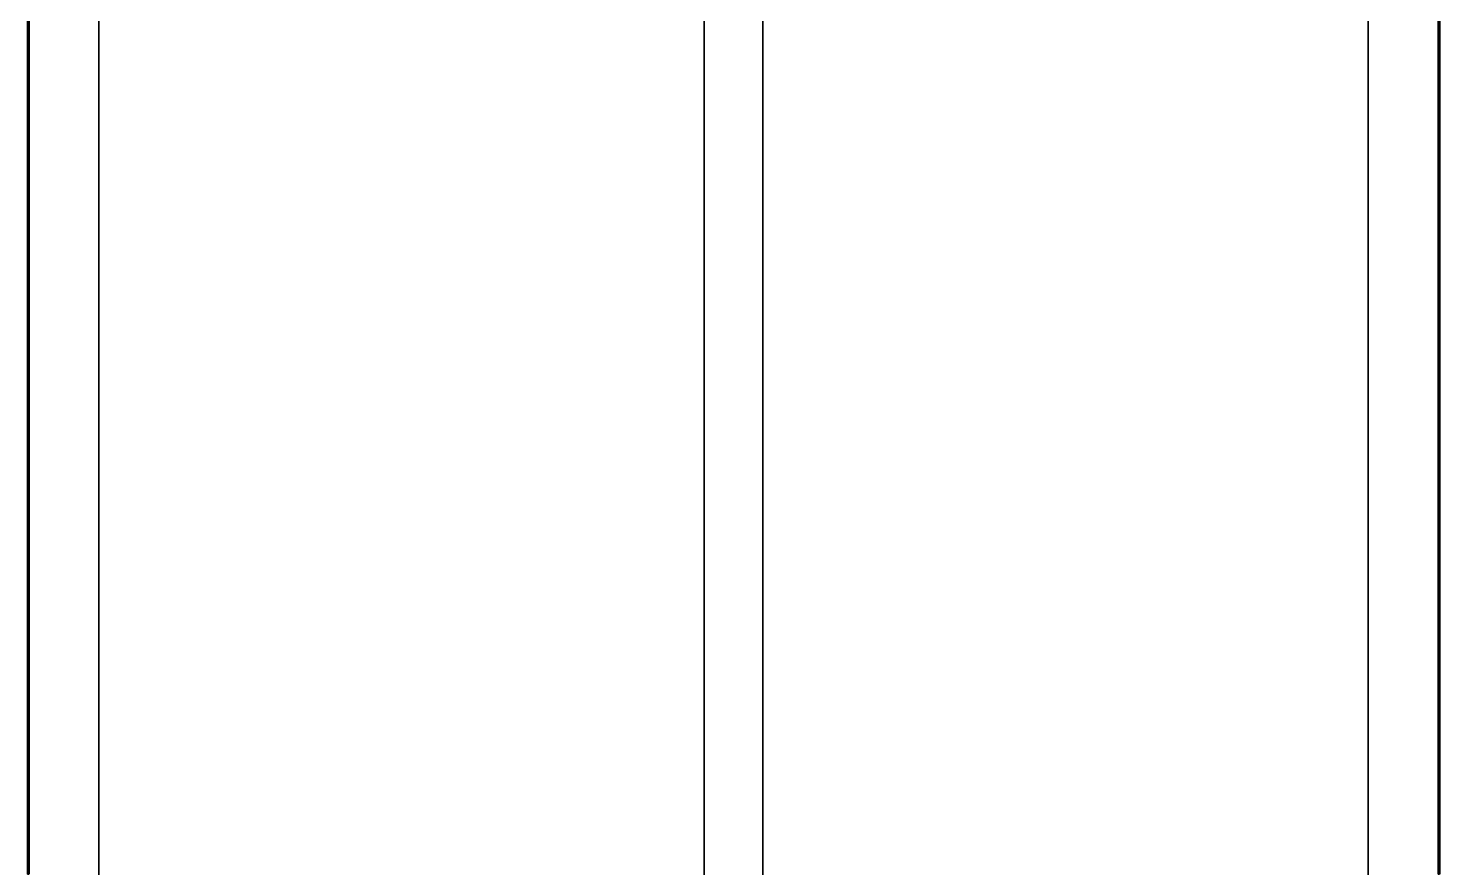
# Model space of a CAD drawing. Header units: millimetres. Extents: x 0 to 2382, y 0 to 420.
# Drawn here: x 179.6 to 185.6, y 227.29 to 230.86 of the extents above; entities that cross this region are included whole.
import ezdxf

# ---------------------------------------------------------------- set-up
doc = ezdxf.new("R2010")
doc.units = ezdxf.units.MM
doc.linetypes.add('IRAM-E-TRAZOS', pattern=[5, 4, -1])
doc.layers.add('01-VISIBLE', color=7, linetype='CONTINUOUS', lineweight=70)
doc.layers.add('02-OCULTA', color=4, linetype='IRAM-E-TRAZOS', lineweight=35)

msp = doc.modelspace()

# ---------------------------------------------------------------- linework, layer by layer
at = {"layer": '01-VISIBLE'}
for points in [[(179.6, 230.9375), (179.6, 230.85), (179.6, 230.7625), (179.6, 230.675), (179.6, 230.5875), (179.6, 230.5), (179.6, 230.4125), (179.6, 230.325), (179.6, 230.2375), (179.6, 230.15), (179.6, 230.0625), (179.6, 229.975), (179.6, 229.8875), (179.6, 229.8), (179.6, 229.7125), (179.6, 229.625), (179.6, 229.5375), (179.6, 229.45), (179.6, 229.3625), (179.6, 229.275), (179.6, 229.1875), (179.6, 229.1), (179.6, 229.0125), (179.6, 228.925), (179.6, 228.8375), (179.6, 228.75), (179.6, 228.6625), (179.6, 228.575), (179.6, 228.4875), (179.6, 228.4), (179.6, 228.3125), (179.6, 228.225), (179.6, 228.1375), (179.6, 228.05), (179.6, 227.9625), (179.6, 227.875), (179.6, 227.7875), (179.6, 227.7), (179.6, 227.6125), (179.6, 227.525), (179.6, 227.4375), (179.6, 227.35), (179.6, 227.2625)], [(185.6, 230.9375), (185.6, 230.85), (185.6, 230.7625), (185.6, 230.675), (185.6, 230.5875), (185.6, 230.5), (185.6, 230.4125), (185.6, 230.325), (185.6, 230.2375), (185.6, 230.15), (185.6, 230.0625), (185.6, 229.975), (185.6, 229.8875), (185.6, 229.8), (185.6, 229.7125), (185.6, 229.625), (185.6, 229.5375), (185.6, 229.45), (185.6, 229.3625), (185.6, 229.275), (185.6, 229.1875), (185.6, 229.1), (185.6, 229.0125), (185.6, 228.925), (185.6, 228.8375), (185.6, 228.75), (185.6, 228.6625), (185.6, 228.575), (185.6, 228.4875), (185.6, 228.4), (185.6, 228.3125), (185.6, 228.225), (185.6, 228.1375), (185.6, 228.05), (185.6, 227.9625), (185.6, 227.875), (185.6, 227.7875), (185.6, 227.7), (185.6, 227.6125), (185.6, 227.525), (185.6, 227.4375), (185.6, 227.35), (185.6, 227.2625)]]:
    msp.add_lwpolyline(points, dxfattribs=at)
at = {"layer": '02-OCULTA'}
for points in [[(179.6, 227.2625), (179.6, 227.35), (179.6, 227.4375), (179.6, 227.525), (179.6, 227.6125), (179.6, 227.7), (179.6, 227.7875), (179.6, 227.875), (179.6, 227.9625), (179.6, 228.05), (179.6, 228.1375), (179.6, 228.225), (179.6, 228.3125), (179.6, 228.4), (179.6, 228.4875), (179.6, 228.575), (179.6, 228.6625), (179.6, 228.75), (179.6, 228.8375), (179.6, 228.925), (179.6, 229.0125), (179.6, 229.1), (179.6, 229.1875), (179.6, 229.275), (179.6, 229.3625), (179.6, 229.45), (179.6, 229.5375), (179.6, 229.625), (179.6, 229.7125), (179.6, 229.8), (179.6, 229.8875), (179.6, 229.975), (179.6, 230.0625), (179.6, 230.15), (179.6, 230.2375), (179.6, 230.325), (179.6, 230.4125), (179.6, 230.5), (179.6, 230.5875), (179.6, 230.675), (179.6, 230.7625), (179.6, 230.85), (179.6, 230.9375)], [(179.6, 230.913), (179.6, 230.85), (179.6, 230.787), (179.6, 230.724), (179.6, 230.661), (179.6, 230.598), (179.6, 230.535), (179.6, 230.472), (179.6, 230.409), (179.6, 230.346), (179.6, 230.283), (179.6, 230.22), (179.6, 230.157), (179.6, 230.094), (179.6, 230.031), (179.6, 229.968), (179.6, 229.905), (179.6, 229.842), (179.6, 229.779), (179.6, 229.716), (179.6, 229.653), (179.6, 229.59), (179.6, 229.527), (179.6, 229.464), (179.6, 229.401), (179.6, 229.338), (179.6, 229.275), (179.6, 229.212), (179.6, 229.149), (179.6, 229.086), (179.6, 229.023), (179.6, 228.96), (179.6, 228.897), (179.6, 228.834), (179.6, 228.771), (179.6, 228.708), (179.6, 228.645), (179.6, 228.582), (179.6, 228.519), (179.6, 228.456), (179.6, 228.393), (179.6, 228.33), (179.6, 228.267), (179.6, 228.204), (179.6, 228.141), (179.6, 228.078), (179.6, 228.015), (179.6, 227.952), (179.6, 227.889), (179.6, 227.826), (179.6, 227.763), (179.6, 227.7), (179.6, 227.637), (179.6, 227.574), (179.6, 227.511), (179.6, 227.448), (179.6, 227.385), (179.6, 227.322), (179.6, 227.259)], [(179.6, 227.259), (179.6, 227.322), (179.6, 227.385), (179.6, 227.448), (179.6, 227.511), (179.6, 227.574), (179.6, 227.637), (179.6, 227.7), (179.6, 227.763), (179.6, 227.826), (179.6, 227.889), (179.6, 227.952), (179.6, 228.015), (179.6, 228.078), (179.6, 228.141), (179.6, 228.204), (179.6, 228.267), (179.6, 228.33), (179.6, 228.393), (179.6, 228.456), (179.6, 228.519), (179.6, 228.582), (179.6, 228.645), (179.6, 228.708), (179.6, 228.771), (179.6, 228.834), (179.6, 228.897), (179.6, 228.96), (179.6, 229.023), (179.6, 229.086), (179.6, 229.149), (179.6, 229.212), (179.6, 229.275), (179.6, 229.338), (179.6, 229.401), (179.6, 229.464), (179.6, 229.527), (179.6, 229.59), (179.6, 229.653), (179.6, 229.716), (179.6, 229.779), (179.6, 229.842), (179.6, 229.905), (179.6, 229.968), (179.6, 230.031), (179.6, 230.094), (179.6, 230.157), (179.6, 230.22), (179.6, 230.283), (179.6, 230.346), (179.6, 230.409), (179.6, 230.472), (179.6, 230.535), (179.6, 230.598), (179.6, 230.661), (179.6, 230.724), (179.6, 230.787), (179.6, 230.85), (179.6, 230.913)], [(179.9, 230.913), (179.9, 230.85), (179.9, 230.787), (179.9, 230.724), (179.9, 230.661), (179.9, 230.598), (179.9, 230.535), (179.9, 230.472), (179.9, 230.409), (179.9, 230.346), (179.9, 230.283), (179.9, 230.22), (179.9, 230.157), (179.9, 230.094), (179.9, 230.031), (179.9, 229.968), (179.9, 229.905), (179.9, 229.842), (179.9, 229.779), (179.9, 229.716), (179.9, 229.653), (179.9, 229.59), (179.9, 229.527), (179.9, 229.464), (179.9, 229.401), (179.9, 229.338), (179.9, 229.275), (179.9, 229.212), (179.9, 229.149), (179.9, 229.086), (179.9, 229.023), (179.9, 228.96), (179.9, 228.897), (179.9, 228.834), (179.9, 228.771), (179.9, 228.708), (179.9, 228.645), (179.9, 228.582), (179.9, 228.519), (179.9, 228.456), (179.9, 228.393), (179.9, 228.33), (179.9, 228.267), (179.9, 228.204), (179.9, 228.141), (179.9, 228.078), (179.9, 228.015), (179.9, 227.952), (179.9, 227.889), (179.9, 227.826), (179.9, 227.763), (179.9, 227.7), (179.9, 227.637), (179.9, 227.574), (179.9, 227.511), (179.9, 227.448), (179.9, 227.385), (179.9, 227.322), (179.9, 227.259)], [(179.9, 227.259), (179.9, 227.322), (179.9, 227.385), (179.9, 227.448), (179.9, 227.511), (179.9, 227.574), (179.9, 227.637), (179.9, 227.7), (179.9, 227.763), (179.9, 227.826), (179.9, 227.889), (179.9, 227.952), (179.9, 228.015), (179.9, 228.078), (179.9, 228.141), (179.9, 228.204), (179.9, 228.267), (179.9, 228.33), (179.9, 228.393), (179.9, 228.456), (179.9, 228.519), (179.9, 228.582), (179.9, 228.645), (179.9, 228.708), (179.9, 228.771), (179.9, 228.834), (179.9, 228.897), (179.9, 228.96), (179.9, 229.023), (179.9, 229.086), (179.9, 229.149), (179.9, 229.212), (179.9, 229.275), (179.9, 229.338), (179.9, 229.401), (179.9, 229.464), (179.9, 229.527), (179.9, 229.59), (179.9, 229.653), (179.9, 229.716), (179.9, 229.779), (179.9, 229.842), (179.9, 229.905), (179.9, 229.968), (179.9, 230.031), (179.9, 230.094), (179.9, 230.157), (179.9, 230.22), (179.9, 230.283), (179.9, 230.346), (179.9, 230.409), (179.9, 230.472), (179.9, 230.535), (179.9, 230.598), (179.9, 230.661), (179.9, 230.724), (179.9, 230.787), (179.9, 230.85), (179.9, 230.913)], [(179.9, 230.9), (179.9, 230.838), (179.9, 230.776), (179.9, 230.714), (179.9, 230.652), (179.9, 230.59), (179.9, 230.528), (179.9, 230.466), (179.9, 230.404), (179.9, 230.342), (179.9, 230.28), (179.9, 230.218), (179.9, 230.156), (179.9, 230.094), (179.9, 230.032), (179.9, 229.97), (179.9, 229.908), (179.9, 229.846), (179.9, 229.784), (179.9, 229.722), (179.9, 229.66), (179.9, 229.598), (179.9, 229.536), (179.9, 229.474), (179.9, 229.412), (179.9, 229.35), (179.9, 229.288), (179.9, 229.226), (179.9, 229.164), (179.9, 229.102), (179.9, 229.04), (179.9, 228.978), (179.9, 228.916), (179.9, 228.854), (179.9, 228.792), (179.9, 228.73), (179.9, 228.668), (179.9, 228.606), (179.9, 228.544), (179.9, 228.482), (179.9, 228.42), (179.9, 228.358), (179.9, 228.296), (179.9, 228.234), (179.9, 228.172), (179.9, 228.11), (179.9, 228.048), (179.9, 227.986), (179.9, 227.924), (179.9, 227.862), (179.9, 227.8), (179.9, 227.738), (179.9, 227.676), (179.9, 227.614), (179.9, 227.552), (179.9, 227.49), (179.9, 227.428), (179.9, 227.366), (179.9, 227.304), (179.9, 227.242)], [(179.9, 227.242), (179.9, 227.304), (179.9, 227.366), (179.9, 227.428), (179.9, 227.49), (179.9, 227.552), (179.9, 227.614), (179.9, 227.676), (179.9, 227.738), (179.9, 227.8), (179.9, 227.862), (179.9, 227.924), (179.9, 227.986), (179.9, 228.048), (179.9, 228.11), (179.9, 228.172), (179.9, 228.234), (179.9, 228.296), (179.9, 228.358), (179.9, 228.42), (179.9, 228.482), (179.9, 228.544), (179.9, 228.606), (179.9, 228.668), (179.9, 228.73), (179.9, 228.792), (179.9, 228.854), (179.9, 228.916), (179.9, 228.978), (179.9, 229.04), (179.9, 229.102), (179.9, 229.164), (179.9, 229.226), (179.9, 229.288), (179.9, 229.35), (179.9, 229.412), (179.9, 229.474), (179.9, 229.536), (179.9, 229.598), (179.9, 229.66), (179.9, 229.722), (179.9, 229.784), (179.9, 229.846), (179.9, 229.908), (179.9, 229.97), (179.9, 230.032), (179.9, 230.094), (179.9, 230.156), (179.9, 230.218), (179.9, 230.28), (179.9, 230.342), (179.9, 230.404), (179.9, 230.466), (179.9, 230.528), (179.9, 230.59), (179.9, 230.652), (179.9, 230.714), (179.9, 230.776), (179.9, 230.838), (179.9, 230.9)], [(182.475, 230.9), (182.475, 230.838), (182.475, 230.776), (182.475, 230.714), (182.475, 230.652), (182.475, 230.59), (182.475, 230.528), (182.475, 230.466), (182.475, 230.404), (182.475, 230.342), (182.475, 230.28), (182.475, 230.218), (182.475, 230.156), (182.475, 230.094), (182.475, 230.032), (182.475, 229.97), (182.475, 229.908), (182.475, 229.846), (182.475, 229.784), (182.475, 229.722), (182.475, 229.66), (182.475, 229.598), (182.475, 229.536), (182.475, 229.474), (182.475, 229.412), (182.475, 229.35), (182.475, 229.288), (182.475, 229.226), (182.475, 229.164), (182.475, 229.102), (182.475, 229.04), (182.475, 228.978), (182.475, 228.916), (182.475, 228.854), (182.475, 228.792), (182.475, 228.73), (182.475, 228.668), (182.475, 228.606), (182.475, 228.544), (182.475, 228.482), (182.475, 228.42), (182.475, 228.358), (182.475, 228.296), (182.475, 228.234), (182.475, 228.172), (182.475, 228.11), (182.475, 228.048), (182.475, 227.986), (182.475, 227.924), (182.475, 227.862), (182.475, 227.8), (182.475, 227.738), (182.475, 227.676), (182.475, 227.614), (182.475, 227.552), (182.475, 227.49), (182.475, 227.428), (182.475, 227.366), (182.475, 227.304), (182.475, 227.242)], [(182.475, 227.242), (182.475, 227.304), (182.475, 227.366), (182.475, 227.428), (182.475, 227.49), (182.475, 227.552), (182.475, 227.614), (182.475, 227.676), (182.475, 227.738), (182.475, 227.8), (182.475, 227.862), (182.475, 227.924), (182.475, 227.986), (182.475, 228.048), (182.475, 228.11), (182.475, 228.172), (182.475, 228.234), (182.475, 228.296), (182.475, 228.358), (182.475, 228.42), (182.475, 228.482), (182.475, 228.544), (182.475, 228.606), (182.475, 228.668), (182.475, 228.73), (182.475, 228.792), (182.475, 228.854), (182.475, 228.916), (182.475, 228.978), (182.475, 229.04), (182.475, 229.102), (182.475, 229.164), (182.475, 229.226), (182.475, 229.288), (182.475, 229.35), (182.475, 229.412), (182.475, 229.474), (182.475, 229.536), (182.475, 229.598), (182.475, 229.66), (182.475, 229.722), (182.475, 229.784), (182.475, 229.846), (182.475, 229.908), (182.475, 229.97), (182.475, 230.032), (182.475, 230.094), (182.475, 230.156), (182.475, 230.218), (182.475, 230.28), (182.475, 230.342), (182.475, 230.404), (182.475, 230.466), (182.475, 230.528), (182.475, 230.59), (182.475, 230.652), (182.475, 230.714), (182.475, 230.776), (182.475, 230.838), (182.475, 230.9)], [(182.725, 230.9), (182.725, 230.838), (182.725, 230.776), (182.725, 230.714), (182.725, 230.652), (182.725, 230.59), (182.725, 230.528), (182.725, 230.466), (182.725, 230.404), (182.725, 230.342), (182.725, 230.28), (182.725, 230.218), (182.725, 230.156), (182.725, 230.094), (182.725, 230.032), (182.725, 229.97), (182.725, 229.908), (182.725, 229.846), (182.725, 229.784), (182.725, 229.722), (182.725, 229.66), (182.725, 229.598), (182.725, 229.536), (182.725, 229.474), (182.725, 229.412), (182.725, 229.35), (182.725, 229.288), (182.725, 229.226), (182.725, 229.164), (182.725, 229.102), (182.725, 229.04), (182.725, 228.978), (182.725, 228.916), (182.725, 228.854), (182.725, 228.792), (182.725, 228.73), (182.725, 228.668), (182.725, 228.606), (182.725, 228.544), (182.725, 228.482), (182.725, 228.42), (182.725, 228.358), (182.725, 228.296), (182.725, 228.234), (182.725, 228.172), (182.725, 228.11), (182.725, 228.048), (182.725, 227.986), (182.725, 227.924), (182.725, 227.862), (182.725, 227.8), (182.725, 227.738), (182.725, 227.676), (182.725, 227.614), (182.725, 227.552), (182.725, 227.49), (182.725, 227.428), (182.725, 227.366), (182.725, 227.304), (182.725, 227.242)], [(182.725, 227.242), (182.725, 227.304), (182.725, 227.366), (182.725, 227.428), (182.725, 227.49), (182.725, 227.552), (182.725, 227.614), (182.725, 227.676), (182.725, 227.738), (182.725, 227.8), (182.725, 227.862), (182.725, 227.924), (182.725, 227.986), (182.725, 228.048), (182.725, 228.11), (182.725, 228.172), (182.725, 228.234), (182.725, 228.296), (182.725, 228.358), (182.725, 228.42), (182.725, 228.482), (182.725, 228.544), (182.725, 228.606), (182.725, 228.668), (182.725, 228.73), (182.725, 228.792), (182.725, 228.854), (182.725, 228.916), (182.725, 228.978), (182.725, 229.04), (182.725, 229.102), (182.725, 229.164), (182.725, 229.226), (182.725, 229.288), (182.725, 229.35), (182.725, 229.412), (182.725, 229.474), (182.725, 229.536), (182.725, 229.598), (182.725, 229.66), (182.725, 229.722), (182.725, 229.784), (182.725, 229.846), (182.725, 229.908), (182.725, 229.97), (182.725, 230.032), (182.725, 230.094), (182.725, 230.156), (182.725, 230.218), (182.725, 230.28), (182.725, 230.342), (182.725, 230.404), (182.725, 230.466), (182.725, 230.528), (182.725, 230.59), (182.725, 230.652), (182.725, 230.714), (182.725, 230.776), (182.725, 230.838), (182.725, 230.9)], [(185.3, 230.913), (185.3, 230.85), (185.3, 230.787), (185.3, 230.724), (185.3, 230.661), (185.3, 230.598), (185.3, 230.535), (185.3, 230.472), (185.3, 230.409), (185.3, 230.346), (185.3, 230.283), (185.3, 230.22), (185.3, 230.157), (185.3, 230.094), (185.3, 230.031), (185.3, 229.968), (185.3, 229.905), (185.3, 229.842), (185.3, 229.779), (185.3, 229.716), (185.3, 229.653), (185.3, 229.59), (185.3, 229.527), (185.3, 229.464), (185.3, 229.401), (185.3, 229.338), (185.3, 229.275), (185.3, 229.212), (185.3, 229.149), (185.3, 229.086), (185.3, 229.023), (185.3, 228.96), (185.3, 228.897), (185.3, 228.834), (185.3, 228.771), (185.3, 228.708), (185.3, 228.645), (185.3, 228.582), (185.3, 228.519), (185.3, 228.456), (185.3, 228.393), (185.3, 228.33), (185.3, 228.267), (185.3, 228.204), (185.3, 228.141), (185.3, 228.078), (185.3, 228.015), (185.3, 227.952), (185.3, 227.889), (185.3, 227.826), (185.3, 227.763), (185.3, 227.7), (185.3, 227.637), (185.3, 227.574), (185.3, 227.511), (185.3, 227.448), (185.3, 227.385), (185.3, 227.322), (185.3, 227.259)], [(185.3, 227.259), (185.3, 227.322), (185.3, 227.385), (185.3, 227.448), (185.3, 227.511), (185.3, 227.574), (185.3, 227.637), (185.3, 227.7), (185.3, 227.763), (185.3, 227.826), (185.3, 227.889), (185.3, 227.952), (185.3, 228.015), (185.3, 228.078), (185.3, 228.141), (185.3, 228.204), (185.3, 228.267), (185.3, 228.33), (185.3, 228.393), (185.3, 228.456), (185.3, 228.519), (185.3, 228.582), (185.3, 228.645), (185.3, 228.708), (185.3, 228.771), (185.3, 228.834), (185.3, 228.897), (185.3, 228.96), (185.3, 229.023), (185.3, 229.086), (185.3, 229.149), (185.3, 229.212), (185.3, 229.275), (185.3, 229.338), (185.3, 229.401), (185.3, 229.464), (185.3, 229.527), (185.3, 229.59), (185.3, 229.653), (185.3, 229.716), (185.3, 229.779), (185.3, 229.842), (185.3, 229.905), (185.3, 229.968), (185.3, 230.031), (185.3, 230.094), (185.3, 230.157), (185.3, 230.22), (185.3, 230.283), (185.3, 230.346), (185.3, 230.409), (185.3, 230.472), (185.3, 230.535), (185.3, 230.598), (185.3, 230.661), (185.3, 230.724), (185.3, 230.787), (185.3, 230.85), (185.3, 230.913)], [(185.3, 230.9), (185.3, 230.838), (185.3, 230.776), (185.3, 230.714), (185.3, 230.652), (185.3, 230.59), (185.3, 230.528), (185.3, 230.466), (185.3, 230.404), (185.3, 230.342), (185.3, 230.28), (185.3, 230.218), (185.3, 230.156), (185.3, 230.094), (185.3, 230.032), (185.3, 229.97), (185.3, 229.908), (185.3, 229.846), (185.3, 229.784), (185.3, 229.722), (185.3, 229.66), (185.3, 229.598), (185.3, 229.536), (185.3, 229.474), (185.3, 229.412), (185.3, 229.35), (185.3, 229.288), (185.3, 229.226), (185.3, 229.164), (185.3, 229.102), (185.3, 229.04), (185.3, 228.978), (185.3, 228.916), (185.3, 228.854), (185.3, 228.792), (185.3, 228.73), (185.3, 228.668), (185.3, 228.606), (185.3, 228.544), (185.3, 228.482), (185.3, 228.42), (185.3, 228.358), (185.3, 228.296), (185.3, 228.234), (185.3, 228.172), (185.3, 228.11), (185.3, 228.048), (185.3, 227.986), (185.3, 227.924), (185.3, 227.862), (185.3, 227.8), (185.3, 227.738), (185.3, 227.676), (185.3, 227.614), (185.3, 227.552), (185.3, 227.49), (185.3, 227.428), (185.3, 227.366), (185.3, 227.304), (185.3, 227.242)], [(185.3, 227.242), (185.3, 227.304), (185.3, 227.366), (185.3, 227.428), (185.3, 227.49), (185.3, 227.552), (185.3, 227.614), (185.3, 227.676), (185.3, 227.738), (185.3, 227.8), (185.3, 227.862), (185.3, 227.924), (185.3, 227.986), (185.3, 228.048), (185.3, 228.11), (185.3, 228.172), (185.3, 228.234), (185.3, 228.296), (185.3, 228.358), (185.3, 228.42), (185.3, 228.482), (185.3, 228.544), (185.3, 228.606), (185.3, 228.668), (185.3, 228.73), (185.3, 228.792), (185.3, 228.854), (185.3, 228.916), (185.3, 228.978), (185.3, 229.04), (185.3, 229.102), (185.3, 229.164), (185.3, 229.226), (185.3, 229.288), (185.3, 229.35), (185.3, 229.412), (185.3, 229.474), (185.3, 229.536), (185.3, 229.598), (185.3, 229.66), (185.3, 229.722), (185.3, 229.784), (185.3, 229.846), (185.3, 229.908), (185.3, 229.97), (185.3, 230.032), (185.3, 230.094), (185.3, 230.156), (185.3, 230.218), (185.3, 230.28), (185.3, 230.342), (185.3, 230.404), (185.3, 230.466), (185.3, 230.528), (185.3, 230.59), (185.3, 230.652), (185.3, 230.714), (185.3, 230.776), (185.3, 230.838), (185.3, 230.9)], [(185.6, 227.2625), (185.6, 227.35), (185.6, 227.4375), (185.6, 227.525), (185.6, 227.6125), (185.6, 227.7), (185.6, 227.7875), (185.6, 227.875), (185.6, 227.9625), (185.6, 228.05), (185.6, 228.1375), (185.6, 228.225), (185.6, 228.3125), (185.6, 228.4), (185.6, 228.4875), (185.6, 228.575), (185.6, 228.6625), (185.6, 228.75), (185.6, 228.8375), (185.6, 228.925), (185.6, 229.0125), (185.6, 229.1), (185.6, 229.1875), (185.6, 229.275), (185.6, 229.3625), (185.6, 229.45), (185.6, 229.5375), (185.6, 229.625), (185.6, 229.7125), (185.6, 229.8), (185.6, 229.8875), (185.6, 229.975), (185.6, 230.0625), (185.6, 230.15), (185.6, 230.2375), (185.6, 230.325), (185.6, 230.4125), (185.6, 230.5), (185.6, 230.5875), (185.6, 230.675), (185.6, 230.7625), (185.6, 230.85), (185.6, 230.9375)], [(185.6, 230.913), (185.6, 230.85), (185.6, 230.787), (185.6, 230.724), (185.6, 230.661), (185.6, 230.598), (185.6, 230.535), (185.6, 230.472), (185.6, 230.409), (185.6, 230.346), (185.6, 230.283), (185.6, 230.22), (185.6, 230.157), (185.6, 230.094), (185.6, 230.031), (185.6, 229.968), (185.6, 229.905), (185.6, 229.842), (185.6, 229.779), (185.6, 229.716), (185.6, 229.653), (185.6, 229.59), (185.6, 229.527), (185.6, 229.464), (185.6, 229.401), (185.6, 229.338), (185.6, 229.275), (185.6, 229.212), (185.6, 229.149), (185.6, 229.086), (185.6, 229.023), (185.6, 228.96), (185.6, 228.897), (185.6, 228.834), (185.6, 228.771), (185.6, 228.708), (185.6, 228.645), (185.6, 228.582), (185.6, 228.519), (185.6, 228.456), (185.6, 228.393), (185.6, 228.33), (185.6, 228.267), (185.6, 228.204), (185.6, 228.141), (185.6, 228.078), (185.6, 228.015), (185.6, 227.952), (185.6, 227.889), (185.6, 227.826), (185.6, 227.763), (185.6, 227.7), (185.6, 227.637), (185.6, 227.574), (185.6, 227.511), (185.6, 227.448), (185.6, 227.385), (185.6, 227.322), (185.6, 227.259)], [(185.6, 227.259), (185.6, 227.322), (185.6, 227.385), (185.6, 227.448), (185.6, 227.511), (185.6, 227.574), (185.6, 227.637), (185.6, 227.7), (185.6, 227.763), (185.6, 227.826), (185.6, 227.889), (185.6, 227.952), (185.6, 228.015), (185.6, 228.078), (185.6, 228.141), (185.6, 228.204), (185.6, 228.267), (185.6, 228.33), (185.6, 228.393), (185.6, 228.456), (185.6, 228.519), (185.6, 228.582), (185.6, 228.645), (185.6, 228.708), (185.6, 228.771), (185.6, 228.834), (185.6, 228.897), (185.6, 228.96), (185.6, 229.023), (185.6, 229.086), (185.6, 229.149), (185.6, 229.212), (185.6, 229.275), (185.6, 229.338), (185.6, 229.401), (185.6, 229.464), (185.6, 229.527), (185.6, 229.59), (185.6, 229.653), (185.6, 229.716), (185.6, 229.779), (185.6, 229.842), (185.6, 229.905), (185.6, 229.968), (185.6, 230.031), (185.6, 230.094), (185.6, 230.157), (185.6, 230.22), (185.6, 230.283), (185.6, 230.346), (185.6, 230.409), (185.6, 230.472), (185.6, 230.535), (185.6, 230.598), (185.6, 230.661), (185.6, 230.724), (185.6, 230.787), (185.6, 230.85), (185.6, 230.913)]]:
    msp.add_lwpolyline(points, dxfattribs=at)

doc.saveas('drawing.dxf')
